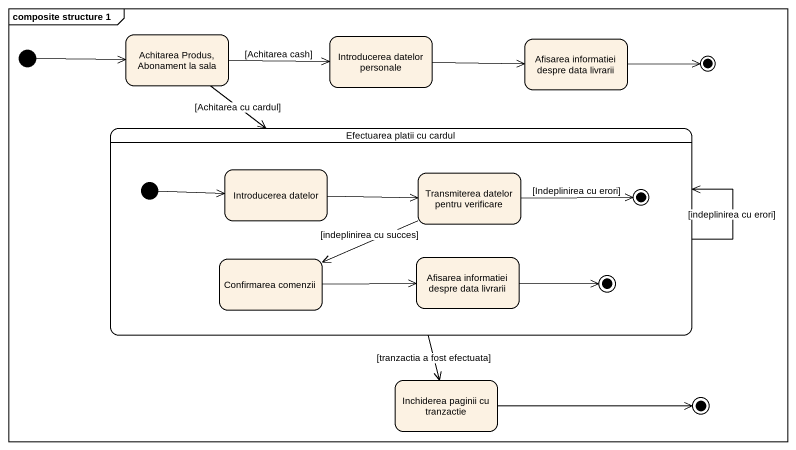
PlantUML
@startuml
mainframe composite structure 1
hide empty description
state "Achitarea Produs, Abonament la sala" as Achitarea_Produs_Abonament
state "Introducerea datelor personale" as Introducerea_datelor
state "Afisarea informatiei despre data livrarii" as Afisarea_informatiei_despre
state final1 <<end>>
state "Efectuarea platii cu cardul" as Efectuarea_platii_cu_cardul {
  state "Introducerea datelor" as Introducerea_datelor_2
  state "Transmiterea datelor pentru verificare" as Transmiterea_datelor_pentru
  state final2 <<end>>
  state "Confirmarea comenzii" as Confirmarea_comenzii
  state "Afisarea informatiei despre data livrarii" as Afisarea_informatiei_despre_2
  state final3 <<end>>
  [*] -right-> Introducerea_datelor_2
}
state "Inchiderea paginii cu tranzactie" as Inchiderea_paginii_cu
state final4 <<end>>
[*] -right-> Achitarea_Produs_Abonament
Achitarea_Produs_Abonament -right-> Introducerea_datelor : [Achitarea cash]
Achitarea_Produs_Abonament --> Efectuarea_platii_cu_cardul : [Achitarea cu cardul]
Introducerea_datelor -right-> Afisarea_informatiei_despre
Afisarea_informatiei_despre -right-> final1
Efectuarea_platii_cu_cardul --> Efectuarea_platii_cu_cardul : [indeplinirea cu erori]
Efectuarea_platii_cu_cardul --> Inchiderea_paginii_cu : [tranzactia a fost efectuata]
Introducerea_datelor_2 -right-> Transmiterea_datelor_pentru
Transmiterea_datelor_pentru -right-> final2 : [Indeplinirea cu erori]
Transmiterea_datelor_pentru -left-> Confirmarea_comenzii : [indeplinirea cu succes]
Confirmarea_comenzii -right-> Afisarea_informatiei_despre_2
Afisarea_informatiei_despre_2 -right-> final3
Inchiderea_paginii_cu -right-> final4
@enduml
